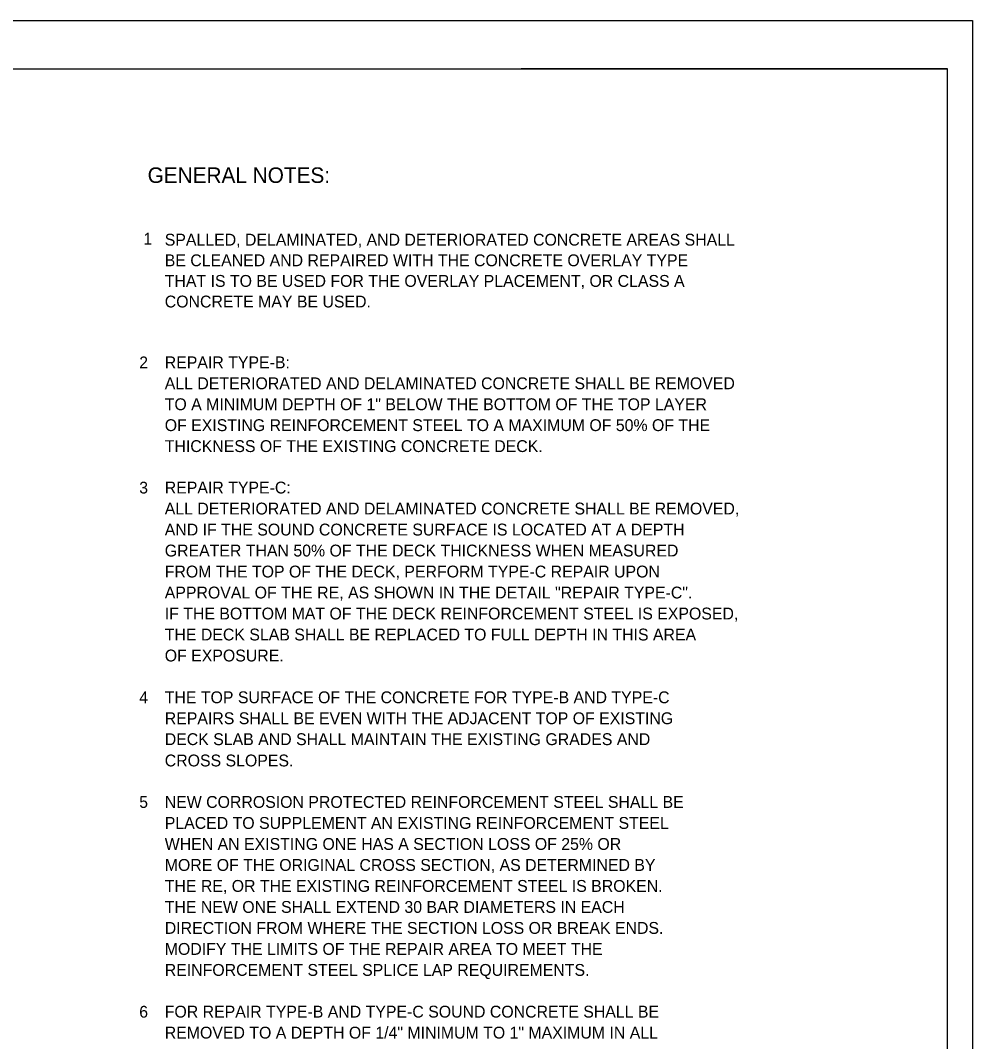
# Model space of a CAD drawing. Extents: x 528.19 to 531.15, y 154.44 to 156.28.
# Drawn here: x 530.328 to 531.149, y 155.395 to 156.276 of the extents above; entities that cross this region are included whole.
import ezdxf

# ---------------------------------------------------------------- set-up
doc = ezdxf.new("R2010")
doc.units = 0
for name, color, linetype in [('Level 1', 7, 'Continuous'), ('Level 41', 7, 'Continuous'), ('Level 5', 7, 'Continuous')]:
    doc.layers.add(name, color=color, linetype=linetype)

msp = doc.modelspace()

# ---------------------------------------------------------------- linework, layer by layer
at = {"layer": 'Level 1'}
for p, q in [((528.19094, 156.27559), (531.14928, 156.27559)), ((528.37762, 156.23392), (531.12762, 156.23392)), ((531.12762, 156.23392), (530.76017, 156.23392)), ((531.12762, 154.48392), (531.12762, 156.23392)), ((531.12762, 156.08694), (531.12762, 156.23392))]:
    msp.add_line(p, q, dxfattribs=at)
at = {"layer": 'Level 41'}
msp.add_lwpolyline([(528.19094, 156.27559), (531.14928, 156.27559), (531.14928, 154.44226), (528.19094, 154.44226)], close=True, dxfattribs=at)

# ---------------------------------------------------------------- texts
at = {"layer": 'Level 5'}
for s, height, p in [('GENERAL NOTES:', 0.0133976, (530.43799, 156.1355)), ('1', 0.01017, (530.43438, 156.08235)), ('SPALLED, DELAMINATED, AND DETERIORATED CONCRETE AREAS SHALL', 0.0102244, (530.45276, 156.08147)), ('BE CLEANED AND REPAIRED WITH THE CONCRETE OVERLAY TYPE', 0.0102244, (530.45276, 156.0637)), ('THAT IS TO BE USED FOR THE OVERLAY PLACEMENT, OR CLASS A', 0.0102244, (530.45276, 156.04593)), ('CONCRETE MAY BE USED. ', 0.0102244, (530.45276, 156.02816)), ('2', 0.01017, (530.43077, 155.97572)), ('REPAIR TYPE-B:', 0.0102244, (530.45276, 155.97572)), ('ALL DETERIORATED AND DELAMINATED CONCRETE SHALL BE REMOVED', 0.0102244, (530.45276, 155.95768)), ('TO A MINIMUM DEPTH OF 1" BELOW THE BOTTOM OF THE TOP LAYER', 0.0102244, (530.45276, 155.93963)), ('OF EXISTING REINFORCEMENT STEEL TO A MAXIMUM OF 50% OF THE', 0.0102244, (530.45276, 155.92159)), ('THICKNESS OF THE EXISTING CONCRETE DECK.', 0.0102244, (530.45276, 155.90354)), ('3', 0.01017, (530.43077, 155.86778)), ('REPAIR TYPE-C: ', 0.0102244, (530.45276, 155.86781)), ('ALL DETERIORATED AND DELAMINATED CONCRETE SHALL BE REMOVED,', 0.0102244, (530.45276, 155.84971)), ('AND IF THE SOUND CONCRETE SURFACE IS LOCATED AT A DEPTH', 0.0102244, (530.45276, 155.83161)), ('GREATER THAN 50% OF THE DECK THICKNESS WHEN MEASURED', 0.0102244, (530.45276, 155.81351)), ('FROM THE TOP OF THE DECK, PERFORM TYPE-C REPAIR UPON', 0.0102244, (530.45276, 155.79541)), ('APPROVAL OF THE RE, AS SHOWN IN THE DETAIL "REPAIR TYPE-C". ', 0.0102244, (530.45276, 155.77731)), ('IF THE BOTTOM MAT OF THE DECK REINFORCEMENT STEEL IS EXPOSED, ', 0.0102244, (530.45276, 155.75922)), ('THE DECK SLAB SHALL BE REPLACED TO FULL DEPTH IN THIS AREA ', 0.0102244, (530.45276, 155.74112)), ('OF EXPOSURE.', 0.0102244, (530.45276, 155.72302)), ('4', 0.01017, (530.43077, 155.68701)), ('THE TOP SURFACE OF THE CONCRETE FOR TYPE-B AND TYPE-C', 0.0102244, (530.45276, 155.68701)), ('REPAIRS SHALL BE EVEN WITH THE ADJACENT TOP OF EXISTING', 0.0102244, (530.45276, 155.66896)), ('DECK SLAB AND SHALL MAINTAIN THE EXISTING GRADES AND', 0.0102244, (530.45276, 155.65092)), ('CROSS SLOPES.', 0.0102244, (530.45276, 155.63255)), ('5', 0.01017, (530.43077, 155.59678)), ('NEW CORROSION PROTECTED REINFORCEMENT STEEL SHALL BE', 0.0102244, (530.45276, 155.59681)), ('PLACED TO SUPPLEMENT AN EXISTING REINFORCEMENT STEEL', 0.0102244, (530.45276, 155.57871)), ('WHEN AN EXISTING ONE HAS A SECTION LOSS OF 25% OR', 0.0102244, (530.45276, 155.56061)), ('MORE OF THE ORIGINAL CROSS SECTION, AS DETERMINED BY', 0.0102244, (530.45276, 155.54251)), ('THE RE, OR THE EXISTING REINFORCEMENT STEEL IS BROKEN. ', 0.0102244, (530.45276, 155.52442)), ('THE NEW ONE SHALL EXTEND 30 BAR DIAMETERS IN EACH', 0.0102244, (530.45276, 155.50632)), ('DIRECTION FROM WHERE THE SECTION LOSS OR BREAK ENDS.', 0.0102244, (530.45276, 155.48822)), ('MODIFY THE LIMITS OF THE REPAIR AREA TO MEET THE', 0.0102244, (530.45276, 155.47012)), ('REINFORCEMENT STEEL SPLICE LAP REQUIREMENTS.', 0.0102244, (530.45276, 155.45202)), ('6', 0.01017, (530.43077, 155.41601)), ('FOR REPAIR TYPE-B AND TYPE-C SOUND CONCRETE SHALL BE', 0.0102244, (530.45276, 155.41606)), ('REMOVED TO A DEPTH OF 1/4" MINIMUM TO 1" MAXIMUM IN ALL', 0.0102244, (530.45276, 155.39797))]:
    msp.add_text(s, height=height, dxfattribs=at).set_placement(p)

doc.saveas('drawing.dxf')
